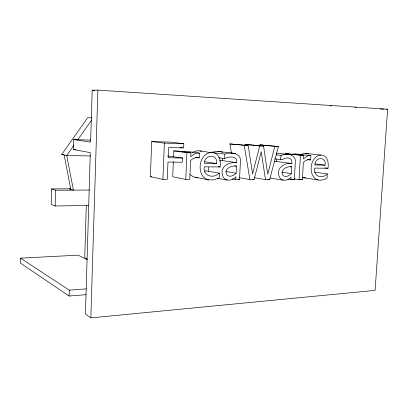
<?xml version="1.0" encoding="UTF-8"?>
<svg xmlns="http://www.w3.org/2000/svg" width="408" height="408" viewBox="0 0 408 408"><rect width="100%" height="100%" fill="white"/><g stroke="black" fill="none" stroke-linecap="round" stroke-linejoin="round"><path stroke-width="0.61" d="M87.241 259.865L78.249 255.168L20.507 258.147L20.4 263.084L69.131 296.04L86.164 294.678M70.492 188.817L51.576 188.904L51.184 204.444L55.151 205.999L88.526 205.443M55.151 205.999L55.554 190.24L51.576 188.904M69.131 296.04L69.299 290.159L20.507 258.147M73.629 139.597L90.617 142.111L92.188 90.209L97.879 90.122L387.6 109.222L375.105 290.384L90.831 317.878L85.425 314.099L90.301 152.618L73.348 149.547L73.629 139.597L90.8 140.112M86.312 205.265L84.752 257.611L87.256 258.912M90.831 317.878L97.879 90.122M150.374 176.684L151.715 141.571L170.733 142.147L183.819 143.698L183.641 147.936L168.56 147.543L168.147 157.763L182.585 158.029L182.407 162.256L167.974 162.037L167.27 179.403L162.914 179.393L150.374 176.684L151.587 176.69M162.914 179.393L164.358 143.126L151.715 141.571M173.339 161.634L172.712 176.776L185.768 179.438L189.766 179.449L190.587 160.568C192.749 158.197 196.105 156.988 199.237 157.814L199.446 153.158C196.085 152.311 193.045 154.617 190.75 156.794L190.924 152.827L177.699 150.996L173.777 150.904L173.543 156.585M185.768 179.438L186.915 152.735L173.777 150.904M204.638 171.36L205.433 170.758L219.428 173.165L219.203 177.929L213.629 179.918L208.738 179.877L195.192 177.245L192.979 176.593L189.888 174.384M219.428 173.165L219.208 173.165C213.384 179.112 202.664 176.016 204.265 166.79L220.147 166.979C220.845 161.68 219.948 154.127 213.67 152.786C206.769 153.015 198.818 148.43 192.357 152.429M219.514 160.859L222.513 160.604L222.518 158.467M235.824 179.546L235.957 176.817C232.509 181.29 224.038 181.662 222.564 175.312C219.713 166.352 229.051 161.798 236.66 162.665C238.139 155.642 228.633 156.249 224.655 158.595L224.869 154.148C231.117 151.465 241.852 153.25 240.378 162.058L239.501 179.551L235.824 179.546L232.147 178.872M236.487 166.117C231.336 165.281 223.191 168.953 227.016 175.114C229.872 177.572 233.911 175.593 236.135 173.237L236.487 166.117L234.646 165.837M274.242 161.746L276.716 161.522L276.736 159.477M290.945 179.658L291.098 177.052C287.987 181.346 280.046 181.621 278.868 175.613C276.313 167.673 284.733 162.374 291.863 163.521C292.189 161.42 291.7 158.686 289.19 158.279C284.983 156.101 278.684 164.302 281.168 155.392C287.048 152.689 296.82 154.8 295.27 162.94L294.311 179.668L290.945 179.658L287.803 179.148M291.679 166.821C286.753 166.025 279.511 169.708 282.938 175.425C285.539 177.791 289.303 175.838 291.292 173.63L291.679 166.821L290.414 166.648M299.028 179.678L300.441 155.29L285.126 153.541L303.781 155.366L303.572 158.987C305.465 157.085 307.999 154.887 310.896 155.657L310.646 159.911L307.367 159.829L304.664 161.216L303.368 162.435L302.364 179.683L299.028 179.678L294.158 178.893M314.548 172.14L327.282 173.925L327.017 178.291L324.039 179.622L320.372 180.275L302.685 177.653L305.76 177.776M327.282 173.925C322.009 179.433 313.069 176.302 314.695 168.106L327.991 168.264C328.879 163.18 327.767 155.091 321.127 155.086L305.475 153.372L303.598 153.541L300.829 154.816M208.692 167.219L208.401 171.278M259.605 146.074L259.916 144.845L278.419 146.472L269.652 179.617L265.47 179.607L254.485 177.72M278.419 146.472L274.819 146.37L267.73 174.267L263.553 146.039L245.101 144.396L244.785 145.631M263.553 146.039L259.723 145.926L252.552 173.9L248.197 145.585L229.903 143.937L231.499 153.301M239.297 177.694L249.91 179.576L254.097 179.581L261.217 151.71L265.47 179.607M73.669 145.636L66.718 155.524L73.44 190.143L69.258 188.822M77.698 139.908L91.606 120.131M90.658 155.968L66.718 155.524L61.73 154.499L87.705 117.662L91.877 117.963M291.939 154.3L294.856 153.806L310.896 155.657M181.912 151.745L185.38 151.215L199.446 153.158M321.127 155.086C309.672 155.764 307.188 176.863 318.215 180.071M235.6 153.622L217.694 151.337L210.936 152.327L224.869 154.148M69.299 290.159L86.338 288.864M55.554 190.24L89.633 190.052M216.587 163.572L204.418 163.394C204.281 154.295 218.28 153.597 216.587 163.572L204.719 161.741M325.064 165.148L314.884 165C314.706 156.733 326.823 156.065 325.064 165.148L315.027 163.878M167.719 155.994L182.585 158.029M61.73 154.499L63.592 154.535M380.271 109.053L383.938 109.14M386.381 109.196L387.6 109.222M73.348 149.547L75.898 149.603M186.915 152.735L190.924 152.827M300.441 155.29L303.781 155.366M164.358 143.126L183.819 143.698M229.903 143.937L248.197 145.585M92.188 90.209L94.727 90.372M330.072 105.81L331.347 105.896M354.884 107.437L356.153 107.523M195.192 177.245L197.722 177.465M259.916 144.845L274.819 146.37M245.101 144.396L259.723 145.926M213.67 152.786C198.88 149.92 194.687 176.899 208.738 179.877M276.15 153.092L287.477 154.397M305.475 153.372L307.127 153.571M276.17 154.8L281.168 155.392M307.55 159.533L310.646 159.911M274.691 158.845L280.928 159.64M179.903 147.456L182.396 147.778M217.694 151.337L221.457 151.832L222.885 152.434M276.716 161.522L291.863 163.521M324.845 167.851L327.991 168.264M218.601 157.743L224.655 158.595M222.513 160.604L236.66 162.665M195.585 157.274L199.237 157.814M281.846 172.196L291.292 173.63M299.921 179.291L302.364 179.683M218.265 166.678L220.147 166.979M291.888 179.275L294.311 179.668M270.02 178L283.106 180.183M225.706 171.477L236.135 173.237M267.811 179.301L269.652 179.617M252.843 179.362L254.097 179.581M238.272 179.331L239.501 179.551M217.566 178.281L227.251 180.091M199.966 150.991L201.669 151.541M307.601 153.739L308.55 154.076M64.112 154.989L70.803 189.312M244.234 145.467L249.91 179.576"/></g></svg>
